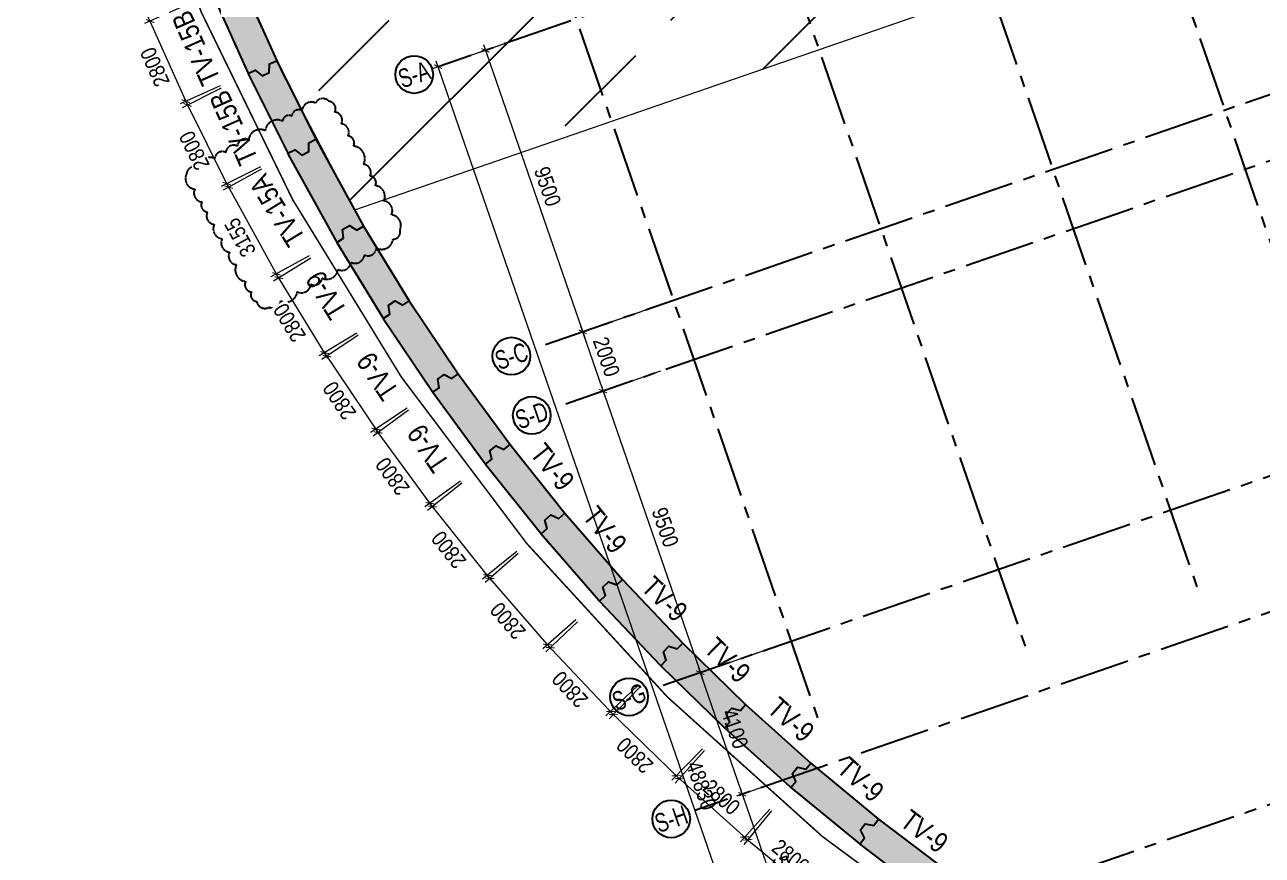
# Model space of a CAD drawing. Header units: millimetres. Extents: x 0 to 837459, y -815537 to -10000.
# Drawn here: x 502497 to 541964, y -791317 to -764828 of the extents above; entities that cross this region are included whole.
import ezdxf
from ezdxf.enums import TextEntityAlignment as Align

# ---------------------------------------------------------------- set-up
doc = ezdxf.new("R2010")
doc.units = ezdxf.units.MM
doc.header["$LTSCALE"] = 100
doc.header["$PDMODE"] = 32
doc.header["$PDSIZE"] = 2.5
for name, pattern in [('CENTER2', [1.125, 0.75, -0.125, 0.125, -0.125]), ('DASHDOT', [1, 0.5, -0.25, 0, -0.25]), ('DASHED', [4.5, 3, -1.5]), ('HIDDEN', [0.375, 0.25, -0.125])]:
    doc.linetypes.add(name, pattern=pattern)
for name, color, linetype in [('ccu11-Dim', 8, 'Continuous'), ('ccu11-Khuat', 9, 'DASHED'), ('ccu12-Hatch', 250, 'Continuous'), ('ccu12-Truc', 13, 'CENTER2'), ('KT-Dim', 8, 'Continuous'), ('Xref_ST_MBDV Cot vach 30.7.2022$0$Xref_ST_MBDV Cot vach 30.7.2022|Xref_ST_MBDV Cot vach 30.7.2022|Xref_ST_MBDV Cot vach 30.7.2022|Xref_ST_MBDV Cot vach 30.7.2022|A-CORE-OTLN', 2, 'Continuous'), ('Xref_ST_MBDV Cot vach 30.7.2022$0$Xref_ST_MBDV Cot vach 30.7.2022|Xref_ST_MBDV Cot vach 30.7.2022|Xref_ST_MBDV Cot vach 30.7.2022|Xref_ST_MBDV Cot vach 30.7.2022|ccu12-Thay', 7, 'Continuous'), ('Xref_ST_MBDV Cot vach 30.7.2022|Xref_ST_MBDV Cot vach 30.7.2022|Xref_ST_MBDV Cot vach 30.7.2022|Xref_ST_MBDV Cot vach 30.7.2022|A-GRID-SYM', 50, 'Continuous')]:
    doc.layers.add(name, color=color, linetype=linetype)
doc.layers.add('ccu12-Tencaukien', color=9, linetype='Continuous', lineweight=15)
doc.layers.add('KT-Net thay', color=7, linetype='Continuous', lineweight=15)
doc.styles.add('Arial', font='arial.ttf', dxfattribs={"width": 0.7})
doc.styles.add('Arial Narrow', font='ARIALN.TTF')
doc.styles.add('HBA-Text', font='GOTHIC.TTF')
doc.dimstyles.new('ccu12-200', dxfattribs={"dimscale": 200, "dimtxt": 2.5, "dimasz": 1, "dimexe": 1, "dimexo": 2, "dimgap": 1, "dimtad": 1, "dimdec": 0, "dimdsep": 46, "dimtxsty": 'Arial Narrow', "dimblk": 'ARCHTICK', "dimcen": -1, "dimdle": 1, "dimclrd": 256, "dimclre": 256, "dimclrt": 3, "dimadec": 0, "dimazin": 2, "dimtfac": 0.1, "dimtdec": 0, "dimtmove": 0, "dimatfit": 1, "dimldrblk": 'ARCHTICK', "dimfxl": 1, "dimtvp": 0.833333, "dimtolj": 1, "dimtzin": 12, "dimarcsym": 0})

# ---------------------------------------------------------------- blocks, each defined once
blk = doc.blocks.new('_ARCHTICK')
at = {"color": 0, "linetype": 'ByBlock', "const_width": 0.15}
blk.add_lwpolyline([(-0.5, -0.5), (0.5, 0.5)], dxfattribs=at)
blk = doc.blocks.new('*D250')
at = {"layer": 'ccu11-Dim', "lineweight": -2, "ltscale": 0.5, "transparency": 16777216}
for p, q in [((-102202, 18276), (-103134, 17237)), ((-100768, 15382), (-103149, 17520)), ((-100118, 16406), (-101050, 15367))]:
    blk.add_line(p, q, dxfattribs=at)
at = {"layer": 'Defpoints', "color": 0, "ltscale": 0.5, "transparency": 16777216}
for p in [(-101935, 18573), (-103000, 17386), (-99851, 16703)]:
    blk.add_point(p, dxfattribs=at)
at = {"layer": 'ccu11-Dim', "lineweight": -2, "ltscale": 0.5, "transparency": 16777216, "xscale": 200, "yscale": 200, "zscale": 200}
for p, rotation in [((-103000, 17386), 138.0940832896567), ((-100916, 15516), 318.0940832896567)]:
    blk.add_blockref('_ARCHTICK', p, dxfattribs=dict(at, rotation=rotation))
at = {"layer": 'ccu11-Dim', "color": 3, "ltscale": 0.5, "transparency": 16777216, "insert": (-101654, 16790), "char_height": 500, "attachment_point": 5, "rotation": 318.0941, "style": 'Arial Narrow', "bg_fill": 3, "box_fill_scale": 1.1, "bg_fill_color": 256, "bg_fill_true_color": 13158600, "bg_fill_transparency": 0}
blk.add_mtext('\\A1;2800', dxfattribs=at)
blk = doc.blocks.new('*D253')
at = {"layer": 'ccu11-Dim', "lineweight": -2, "ltscale": 0.5, "transparency": 16777216}
for p, q in [((-100057, 16351), (-100944, 15277)), ((-100971, 15559), (-98503, 13522)), ((-97898, 14569), (-98784, 13495))]:
    blk.add_line(p, q, dxfattribs=at)
at = {"layer": 'Defpoints', "color": 0, "ltscale": 0.5, "transparency": 16777216}
for p in [(-99803, 16660), (-97643, 14877), (-98657, 13649)]:
    blk.add_point(p, dxfattribs=at)
at = {"layer": 'ccu11-Dim', "lineweight": -2, "ltscale": 0.5, "transparency": 16777216, "xscale": 200, "yscale": 200, "zscale": 200}
for p, rotation in [((-100816, 15432), 140.4665265179107), ((-98657, 13649), 320.4665265179107)]:
    blk.add_blockref('_ARCHTICK', p, dxfattribs=dict(at, rotation=rotation))
at = {"layer": 'ccu11-Dim', "color": 3, "ltscale": 0.5, "transparency": 16777216, "insert": (-99447, 14892), "char_height": 500, "attachment_point": 5, "rotation": 320.4665, "style": 'Arial Narrow', "bg_fill": 3, "box_fill_scale": 1.1, "bg_fill_color": 256, "bg_fill_true_color": 13158600, "bg_fill_transparency": 0}
blk.add_mtext('\\A1;2800', dxfattribs=at)
blk = doc.blocks.new('*D141')
at = {"layer": 'Defpoints', "color": 0, "transparency": 16777216}
for p in [(308279, -57856, 0), (312200, -66552, 0), (309168, -67599)]:
    blk.add_point(p, dxfattribs=at)
at = {"layer": 'KT-Dim', "lineweight": -2, "transparency": 16777216}
for p, q in [((307901, -57986), (305879, -58684)), ((306003, -58430), (309233, -67788)), ((311822, -66683), (308979, -67664))]:
    blk.add_line(p, q, dxfattribs=at)
at = {"layer": 'KT-Dim', "lineweight": -2, "transparency": 16777216, "xscale": 200, "yscale": 200, "zscale": 200}
for p, rotation in [((306068, -58619), 109.0471379649665), ((309168, -67599), 289.0471379649665)]:
    blk.add_blockref('_ARCHTICK', p, dxfattribs=dict(at, rotation=rotation))
at = {"layer": 'KT-Dim', "color": 3, "transparency": 16777216, "insert": (308048, -62961), "char_height": 500, "attachment_point": 5, "rotation": 289.0471, "style": 'Arial Narrow'}
blk.add_mtext('\\A1;9500', dxfattribs=at)
blk = doc.blocks.new('*D142')
at = {"layer": 'Defpoints', "color": 0, "transparency": 16777216}
for p in [(312032, -68726, 0), (315815, -77470), (312921, -78469)]:
    blk.add_point(p, dxfattribs=at)
at = {"layer": 'KT-Dim', "lineweight": -2, "transparency": 16777216}
for p, q in [((311654, -68857), (309632, -69555)), ((309756, -69300), (312986, -78659)), ((315437, -77601), (312732, -78535))]:
    blk.add_line(p, q, dxfattribs=at)
at = {"layer": 'KT-Dim', "lineweight": -2, "transparency": 16777216, "xscale": 200, "yscale": 200, "zscale": 200}
for p, rotation in [((309821, -69489), 109.0471379649665), ((312921, -78469), 289.0471379649665)]:
    blk.add_blockref('_ARCHTICK', p, dxfattribs=dict(at, rotation=rotation))
at = {"layer": 'KT-Dim', "color": 3, "transparency": 16777216, "insert": (311801, -73831), "char_height": 500, "attachment_point": 5, "rotation": 289.0471, "style": 'Arial Narrow'}
blk.add_mtext('\\A1;9500', dxfattribs=at)
blk = doc.blocks.new('*D143')
at = {"layer": 'Defpoints', "color": 0, "transparency": 16777216}
for p in [(311379, -66836, 0), (312032, -68726, 0), (309821, -69489)]:
    blk.add_point(p, dxfattribs=at)
at = {"layer": 'KT-Dim', "lineweight": -2, "transparency": 16777216}
for p, q in [((311001, -66966), (308979, -67664)), ((309103, -67410), (309886, -69678)), ((311654, -68857), (309632, -69555))]:
    blk.add_line(p, q, dxfattribs=at)
at = {"layer": 'KT-Dim', "lineweight": -2, "transparency": 16777216, "xscale": 200, "yscale": 200, "zscale": 200}
for p, rotation in [((309168, -67599), 109.0471379649665), ((309821, -69489), 289.0471379649665)]:
    blk.add_blockref('_ARCHTICK', p, dxfattribs=dict(at, rotation=rotation))
at = {"layer": 'KT-Dim', "color": 3, "transparency": 16777216, "insert": (309925, -68396), "char_height": 500, "attachment_point": 5, "rotation": 289.0471, "style": 'Arial Narrow'}
blk.add_mtext('\\A1;2000', dxfattribs=at)
blk = doc.blocks.new('GRID-SYM-flat-103')
at = {"layer": 'Xref_ST_MBDV Cot vach 30.7.2022|Xref_ST_MBDV Cot vach 30.7.2022|Xref_ST_MBDV Cot vach 30.7.2022|Xref_ST_MBDV Cot vach 30.7.2022|A-GRID-SYM'}
blk.add_circle((0, 0, 0), 900, dxfattribs=at)
at = {"layer": 'Xref_ST_MBDV Cot vach 30.7.2022|Xref_ST_MBDV Cot vach 30.7.2022|Xref_ST_MBDV Cot vach 30.7.2022|Xref_ST_MBDV Cot vach 30.7.2022|A-GRID-SYM', "style": 'HBA-Text'}
blk.add_attdef('GRID', text='', height=900, rotation=19.04714, dxfattribs=at).set_placement((0, 0, 0), align=Align.MIDDLE_CENTER)
blk = doc.blocks.new('*D109')
at = {"layer": 'Defpoints', "color": 0, "transparency": 16777216}
for p in [(315132, -77706, 0), (316470, -81582, 0), (314259, -82345)]:
    blk.add_point(p, dxfattribs=at)
at = {"layer": 'KT-Dim', "lineweight": -2, "transparency": 16777216}
for p, q in [((314754, -77837), (312732, -78535)), ((312856, -78280), (314324, -82534)), ((316092, -81712), (314070, -82410))]:
    blk.add_line(p, q, dxfattribs=at)
at = {"layer": 'KT-Dim', "lineweight": -2, "transparency": 16777216, "xscale": 200, "yscale": 200, "zscale": 200}
for p, rotation in [((312921, -78469), 109.0471379649665), ((314259, -82345), 289.0471379649665)]:
    blk.add_blockref('_ARCHTICK', p, dxfattribs=dict(at, rotation=rotation))
at = {"layer": 'KT-Dim', "color": 3, "transparency": 16777216, "insert": (314021, -80259), "char_height": 500, "attachment_point": 5, "rotation": 289.0471, "style": 'Arial Narrow'}
blk.add_mtext('\\A1;4100', dxfattribs=at)
blk = doc.blocks.new('*D110')
at = {"layer": 'Defpoints', "color": 0, "transparency": 16777216}
for p in [(316470, -81582, 0), (318361, -87065, 0), (316152, -87827)]:
    blk.add_point(p, dxfattribs=at)
at = {"layer": 'KT-Dim', "lineweight": -2, "transparency": 16777216}
for p, q in [((316092, -81712), (314070, -82410)), ((314194, -82156), (316217, -88016)), ((317983, -87195), (315963, -87893))]:
    blk.add_line(p, q, dxfattribs=at)
at = {"layer": 'KT-Dim', "lineweight": -2, "transparency": 16777216, "xscale": 200, "yscale": 200, "zscale": 200}
for p, rotation in [((314259, -82345), 109.0471379649665), ((316152, -87827), 289.0471379649665)]:
    blk.add_blockref('_ARCHTICK', p, dxfattribs=dict(at, rotation=rotation))
at = {"layer": 'KT-Dim', "color": 3, "transparency": 16777216, "insert": (315636, -84937), "char_height": 500, "attachment_point": 5, "rotation": 289.0471, "style": 'Arial Narrow'}
blk.add_mtext('\\A1;5800', dxfattribs=at)
blk = doc.blocks.new('*D111')
at = {"layer": 'Defpoints', "color": 0, "transparency": 16777216}
for p in [(306861, -58345, 0), (323836, -104143), (320491, -105298)]:
    blk.add_point(p, dxfattribs=at)
at = {"layer": 'KT-Dim', "lineweight": -2, "transparency": 16777216}
for p, q in [((306483, -58476), (304366, -59206)), ((304490, -58952), (320556, -105487)), ((323458, -104273), (320302, -105363))]:
    blk.add_line(p, q, dxfattribs=at)
at = {"layer": 'KT-Dim', "lineweight": -2, "transparency": 16777216, "xscale": 200, "yscale": 200, "zscale": 200}
for p, rotation in [((304555, -59141), 109.0471379649665), ((320491, -105298), 289.0471379649665)]:
    blk.add_blockref('_ARCHTICK', p, dxfattribs=dict(at, rotation=rotation))
at = {"layer": 'KT-Dim', "color": 3, "transparency": 16777216, "insert": (312954, -82071), "char_height": 500, "attachment_point": 5, "rotation": 289.0471, "style": 'Arial Narrow'}
blk.add_mtext('\\A1;48830', dxfattribs=at)
blk = doc.blocks.new('*D164')
at = {"layer": 'ccu11-Dim', "lineweight": -2, "ltscale": 0.5, "transparency": 16777216}
for p, q in [((-118782, 42031), (-120060, 41461)), ((-118656, 38803), (-119959, 41725)), ((-117641, 39474), (-118920, 38904))]:
    blk.add_line(p, q, dxfattribs=at)
at = {"layer": 'Defpoints', "color": 0, "ltscale": 0.5, "transparency": 16777216}
for p in [(-118417, 42194), (-119878, 41542), (-117276, 39637)]:
    blk.add_point(p, dxfattribs=at)
at = {"layer": 'ccu11-Dim', "lineweight": -2, "ltscale": 0.5, "transparency": 16777216, "xscale": 200, "yscale": 200, "zscale": 200}
for p, rotation in [((-119878, 41542), 114.039215001165), ((-118737, 38985), 294.039215001165)]:
    blk.add_blockref('_ARCHTICK', p, dxfattribs=dict(at, rotation=rotation))
at = {"layer": 'ccu11-Dim', "color": 3, "ltscale": 0.5, "transparency": 16777216, "insert": (-119723, 40078), "char_height": 500, "attachment_point": 5, "rotation": 114.0392, "style": 'Arial Narrow', "bg_fill": 3, "box_fill_scale": 1.1, "bg_fill_color": 256, "bg_fill_true_color": 13158600, "bg_fill_transparency": 0}
blk.add_mtext('\\A1;2800', dxfattribs=at)
blk = doc.blocks.new('*D165')
at = {"layer": 'ccu11-Dim', "lineweight": -2, "ltscale": 0.5, "transparency": 16777216}
for p, q in [((-117607, 39401), (-118860, 38779)), ((-117347, 36180), (-118770, 39047)), ((-116361, 36893), (-117615, 36271))]:
    blk.add_line(p, q, dxfattribs=at)
at = {"layer": 'Defpoints', "color": 0, "ltscale": 0.5, "transparency": 16777216}
for p in [(-117248, 39579), (-118681, 38868), (-116003, 37071)]:
    blk.add_point(p, dxfattribs=at)
at = {"layer": 'ccu11-Dim', "lineweight": -2, "ltscale": 0.5, "transparency": 16777216, "xscale": 200, "yscale": 200, "zscale": 200}
for p, rotation in [((-118681, 38868), 116.4117569026129), ((-117436, 36360), 296.4117569026129)]:
    blk.add_blockref('_ARCHTICK', p, dxfattribs=dict(at, rotation=rotation))
at = {"layer": 'ccu11-Dim', "color": 3, "ltscale": 0.5, "transparency": 16777216, "insert": (-118466, 37411), "char_height": 500, "attachment_point": 5, "rotation": 116.4118, "style": 'Arial Narrow', "bg_fill": 3, "box_fill_scale": 1.1, "bg_fill_color": 256, "bg_fill_true_color": 13158600, "bg_fill_transparency": 0}
blk.add_mtext('\\A1;2800', dxfattribs=at)
blk = doc.blocks.new('*D166')
at = {"layer": 'ccu11-Dim', "lineweight": -2, "ltscale": 0.5, "transparency": 16777216}
for p, q in [((-116321, 36819), (-117544, 36147)), ((-115751, 33304), (-117465, 36418)), ((-114800, 34056), (-116023, 33383))]:
    blk.add_line(p, q, dxfattribs=at)
at = {"layer": 'Defpoints', "color": 0, "ltscale": 0.5, "transparency": 16777216}
for p in [(-115971, 37012), (-117368, 36243), (-114450, 34248)]:
    blk.add_point(p, dxfattribs=at)
at = {"layer": 'ccu11-Dim', "lineweight": -2, "ltscale": 0.5, "transparency": 16777216, "xscale": 200, "yscale": 200, "zscale": 200}
for p, rotation in [((-117368, 36243), 118.8210761097807), ((-115848, 33479), 298.8210761097807)]:
    blk.add_blockref('_ARCHTICK', p, dxfattribs=dict(at, rotation=rotation))
at = {"layer": 'ccu11-Dim', "color": 3, "ltscale": 0.5, "transparency": 16777216, "insert": (-117007, 34642), "char_height": 500, "attachment_point": 5, "rotation": 118.8211, "style": 'Arial Narrow', "bg_fill": 3, "box_fill_scale": 1.1, "bg_fill_color": 256, "bg_fill_true_color": 13158600, "bg_fill_transparency": 0}
blk.add_mtext('\\A1;3155', dxfattribs=at)
blk = doc.blocks.new('*D167')
at = {"layer": 'ccu11-Dim', "lineweight": -2, "ltscale": 0.5, "transparency": 16777216}
for p, q in [((-114749, 33981), (-115942, 33251)), ((-114206, 30796), (-115876, 33526)), ((-113288, 31592), (-114481, 30863))]:
    blk.add_line(p, q, dxfattribs=at)
at = {"layer": 'Defpoints', "color": 0, "ltscale": 0.5, "transparency": 16777216}
for p in [(-114408, 34189), (-115771, 33355), (-112947, 31801)]:
    blk.add_point(p, dxfattribs=at)
at = {"layer": 'ccu11-Dim', "lineweight": -2, "ltscale": 0.5, "transparency": 16777216, "xscale": 200, "yscale": 200, "zscale": 200}
for p, rotation in [((-115771, 33355), 121.4549389913129), ((-114310, 30967), 301.4549389913129)]:
    blk.add_blockref('_ARCHTICK', p, dxfattribs=dict(at, rotation=rotation))
at = {"layer": 'ccu11-Dim', "color": 3, "ltscale": 0.5, "transparency": 16777216, "insert": (-115429, 31924), "char_height": 500, "attachment_point": 5, "rotation": 121.4549, "style": 'Arial Narrow', "bg_fill": 3, "box_fill_scale": 1.1, "bg_fill_color": 256, "bg_fill_true_color": 13158600, "bg_fill_transparency": 0}
blk.add_mtext('\\A1;2800', dxfattribs=at)
blk = doc.blocks.new('*D168')
at = {"layer": 'ccu11-Dim', "lineweight": -2, "ltscale": 0.5, "transparency": 16777216}
for p, q in [((-113244, 31523), (-114405, 30743)), ((-112567, 28364), (-114350, 31021)), ((-111684, 29198), (-112845, 28418))]:
    blk.add_line(p, q, dxfattribs=at)
at = {"layer": 'Defpoints', "color": 0, "ltscale": 0.5, "transparency": 16777216}
for p in [(-112911, 31746), (-114239, 30855), (-111351, 29420)]:
    blk.add_point(p, dxfattribs=at)
at = {"layer": 'ccu11-Dim', "lineweight": -2, "ltscale": 0.5, "transparency": 16777216, "xscale": 200, "yscale": 200, "zscale": 200}
for p, rotation in [((-114239, 30855), 123.8599225652188), ((-112679, 28530), 303.8599225652188)]:
    blk.add_blockref('_ARCHTICK', p, dxfattribs=dict(at, rotation=rotation))
at = {"layer": 'ccu11-Dim', "color": 3, "ltscale": 0.5, "transparency": 16777216, "insert": (-113837, 29439), "char_height": 500, "attachment_point": 5, "rotation": 123.8599, "style": 'Arial Narrow', "bg_fill": 3, "box_fill_scale": 1.1, "bg_fill_color": 256, "bg_fill_true_color": 13158600, "bg_fill_transparency": 0}
blk.add_mtext('\\A1;2800', dxfattribs=at)
blk = doc.blocks.new('*D169')
at = {"layer": 'ccu11-Dim', "lineweight": -2, "ltscale": 0.5, "transparency": 16777216}
for p, q in [((-111638, 29131), (-112767, 28303)), ((-110832, 26001), (-112724, 28583)), ((-109983, 26872), (-111112, 26044))]:
    blk.add_line(p, q, dxfattribs=at)
at = {"layer": 'Defpoints', "color": 0, "ltscale": 0.5, "transparency": 16777216}
for p in [(-111315, 29367), (-112605, 28421), (-109660, 27108)]:
    blk.add_point(p, dxfattribs=at)
at = {"layer": 'ccu11-Dim', "lineweight": -2, "ltscale": 0.5, "transparency": 16777216, "xscale": 200, "yscale": 200, "zscale": 200}
for p, rotation in [((-112605, 28421), 126.2322192927628), ((-110950, 26163), 306.2322192927627)]:
    blk.add_blockref('_ARCHTICK', p, dxfattribs=dict(at, rotation=rotation))
at = {"layer": 'ccu11-Dim', "color": 3, "ltscale": 0.5, "transparency": 16777216, "insert": (-112145, 27023), "char_height": 500, "attachment_point": 5, "rotation": 126.2322, "style": 'Arial Narrow', "bg_fill": 3, "box_fill_scale": 1.1, "bg_fill_color": 256, "bg_fill_true_color": 13158600, "bg_fill_transparency": 0}
blk.add_mtext('\\A1;2800', dxfattribs=at)
blk = doc.blocks.new('*D170')
at = {"layer": 'ccu11-Dim', "lineweight": -2, "ltscale": 0.5, "transparency": 16777216}
for p, q in [((-109934, 26807), (-111026, 25934)), ((-108998, 23715), (-110995, 26216)), ((-108187, 24619), (-109279, 23746))]:
    blk.add_line(p, q, dxfattribs=at)
at = {"layer": 'Defpoints', "color": 0, "ltscale": 0.5, "transparency": 16777216}
for p in [(-109621, 27056), (-110870, 26059), (-107874, 24868)]:
    blk.add_point(p, dxfattribs=at)
at = {"layer": 'ccu11-Dim', "lineweight": -2, "ltscale": 0.5, "transparency": 16777216, "xscale": 200, "yscale": 200, "zscale": 200}
for p, rotation in [((-110870, 26059), 128.6045424487162), ((-109123, 23871), 308.6045424487162)]:
    blk.add_blockref('_ARCHTICK', p, dxfattribs=dict(at, rotation=rotation))
at = {"layer": 'ccu11-Dim', "color": 3, "ltscale": 0.5, "transparency": 16777216, "insert": (-110352, 24681), "char_height": 500, "attachment_point": 5, "rotation": 128.6045, "style": 'Arial Narrow', "bg_fill": 3, "box_fill_scale": 1.1, "bg_fill_color": 256, "bg_fill_true_color": 13158600, "bg_fill_transparency": 0}
blk.add_mtext('\\A1;2800', dxfattribs=at)
blk = doc.blocks.new('*D171')
at = {"layer": 'ccu11-Dim', "lineweight": -2, "ltscale": 0.5, "transparency": 16777216}
for p, q in [((-108135, 24556), (-109192, 23638)), ((-107073, 21504), (-109172, 23920)), ((-106299, 22442), (-107356, 21524))]:
    blk.add_line(p, q, dxfattribs=at)
at = {"layer": 'Defpoints', "color": 0, "ltscale": 0.5, "transparency": 16777216}
for p in [(-107833, 24818), (-109041, 23769), (-105997, 22704)]:
    blk.add_point(p, dxfattribs=at)
at = {"layer": 'ccu11-Dim', "lineweight": -2, "ltscale": 0.5, "transparency": 16777216, "xscale": 200, "yscale": 200, "zscale": 200}
for p, rotation in [((-109041, 23769), 130.976891231346), ((-107205, 21655), 310.976891231346)]:
    blk.add_blockref('_ARCHTICK', p, dxfattribs=dict(at, rotation=rotation))
at = {"layer": 'ccu11-Dim', "color": 3, "ltscale": 0.5, "transparency": 16777216, "insert": (-108466, 22414), "char_height": 500, "attachment_point": 5, "rotation": 130.9769, "style": 'Arial Narrow', "bg_fill": 3, "box_fill_scale": 1.1, "bg_fill_color": 256, "bg_fill_true_color": 13158600, "bg_fill_transparency": 0}
blk.add_mtext('\\A1;2800', dxfattribs=at)
blk = doc.blocks.new('*D172')
at = {"layer": 'ccu11-Dim', "lineweight": -2, "ltscale": 0.5, "transparency": 16777216}
for p, q in [((-106245, 22381), (-107262, 21421)), ((-105057, 19377), (-107253, 21704)), ((-104323, 20345), (-105340, 19385))]:
    blk.add_line(p, q, dxfattribs=at)
at = {"layer": 'Defpoints', "color": 0, "ltscale": 0.5, "transparency": 16777216}
for p in [(-105954, 22655), (-107116, 21558), (-104032, 20619)]:
    blk.add_point(p, dxfattribs=at)
at = {"layer": 'ccu11-Dim', "lineweight": -2, "ltscale": 0.5, "transparency": 16777216, "xscale": 200, "yscale": 200, "zscale": 200}
for p, rotation in [((-107116, 21558), 133.3492648365591), ((-105194, 19522), 313.3492648365591)]:
    blk.add_blockref('_ARCHTICK', p, dxfattribs=dict(at, rotation=rotation))
at = {"layer": 'ccu11-Dim', "color": 3, "ltscale": 0.5, "transparency": 16777216, "insert": (-106486, 20228), "char_height": 500, "attachment_point": 5, "rotation": 133.3493, "style": 'Arial Narrow', "bg_fill": 3, "box_fill_scale": 1.1, "bg_fill_color": 256, "bg_fill_true_color": 13158600, "bg_fill_transparency": 0}
blk.add_mtext('\\A1;2800', dxfattribs=at)
blk = doc.blocks.new('*D173')
at = {"layer": 'ccu11-Dim', "lineweight": -2, "ltscale": 0.5, "transparency": 16777216}
for p, q in [((-104266, 20286), (-105242, 19285)), ((-102955, 17334), (-105246, 19568)), ((-102261, 18332), (-103237, 17331))]:
    blk.add_line(p, q, dxfattribs=at)
at = {"layer": 'Defpoints', "color": 0, "ltscale": 0.5, "transparency": 16777216}
for p in [(-103987, 20573), (-105102, 19429), (-101982, 18618)]:
    blk.add_point(p, dxfattribs=at)
at = {"layer": 'ccu11-Dim', "lineweight": -2, "ltscale": 0.5, "transparency": 16777216, "xscale": 200, "yscale": 200, "zscale": 200}
for p, rotation in [((-105102, 19429), 135.7216624579798), ((-103098, 17474), 315.7216624579798)]:
    blk.add_blockref('_ARCHTICK', p, dxfattribs=dict(at, rotation=rotation))
at = {"layer": 'ccu11-Dim', "color": 3, "ltscale": 0.5, "transparency": 16777216, "insert": (-104418, 18125), "char_height": 500, "attachment_point": 5, "rotation": 135.7217, "style": 'Arial Narrow', "bg_fill": 3, "box_fill_scale": 1.1, "bg_fill_color": 256, "bg_fill_true_color": 13158600, "bg_fill_transparency": 0}
blk.add_mtext('\\A1;2800', dxfattribs=at)
blk = doc.blocks.new('Grid-ST-flat-3')
at = {"layer": 'ccu12-Truc', "ltscale": 30}
for p, q in [((369404.7, -36752.1), (304555.5, -59141.2)), ((324450.3, -45484.5), (334287.1, -73976.6)), ((318967.8, -47377.3), (328804.6, -75869.4)), ((313485.4, -49270.1), (323322.2, -77762.2)), ((306868.6, -51554.5), (316705.4, -80046.6)), ((348389.9, -54057.7), (307655.7, -68121.1)), ((349042.6, -55948.2), (308308.4, -70011.6)), ((377595.9, -60477.9), (312746.7, -82867)), ((352142.8, -64928.1), (311408.7, -78991.5)), ((377787.3, -66547.8), (314639.5, -88349.4))]:
    blk.add_line(p, q, dxfattribs=at)
at = {"layer": 'KT-Dim'}
ref = blk.add_blockref('GRID-SYM-flat-103', (303795.5, -59391.2, 0), dxfattribs=dict(at, xscale=0.6666666666666666, yscale=0.6666666666666666, zscale=0.6666666666666666))
ref.add_attrib('GRID', 'S-A', dxfattribs={"layer": 'Xref_ST_MBDV Cot vach 30.7.2022|Xref_ST_MBDV Cot vach 30.7.2022|Xref_ST_MBDV Cot vach 30.7.2022|Xref_ST_MBDV Cot vach 30.7.2022|A-GRID-SYM', "height": 600, "rotation": 19, "style": 'HBA-Text', "width": 0.75}).set_placement((303795.5, -59391.2, 0), align=Align.MIDDLE_CENTER)
ref = blk.add_blockref('GRID-SYM-flat-103', (306896, -68371.6, 0), dxfattribs=dict(at, xscale=0.6666666666666666, yscale=0.6666666666666666, zscale=0.6666666666666666))
ref.add_attrib('GRID', 'S-C', dxfattribs={"layer": 'Xref_ST_MBDV Cot vach 30.7.2022|Xref_ST_MBDV Cot vach 30.7.2022|Xref_ST_MBDV Cot vach 30.7.2022|Xref_ST_MBDV Cot vach 30.7.2022|A-GRID-SYM', "height": 600, "rotation": 19, "style": 'HBA-Text', "width": 0.75}).set_placement((306896, -68371.6, 0), align=Align.MIDDLE_CENTER)
ref = blk.add_blockref('GRID-SYM-flat-103', (307546.1, -70262.4, 0), dxfattribs=dict(at, xscale=0.6666666666666666, yscale=0.6666666666666666, zscale=0.6666666666666666))
ref.add_attrib('GRID', 'S-D', dxfattribs={"layer": 'Xref_ST_MBDV Cot vach 30.7.2022|Xref_ST_MBDV Cot vach 30.7.2022|Xref_ST_MBDV Cot vach 30.7.2022|Xref_ST_MBDV Cot vach 30.7.2022|A-GRID-SYM', "height": 600, "rotation": 19, "style": 'HBA-Text', "width": 0.75}).set_placement((307546.1, -70262.4, 0), align=Align.MIDDLE_CENTER)
ref = blk.add_blockref('GRID-SYM-flat-103', (310649, -79241.9, 0), dxfattribs=dict(at, xscale=0.6666666666666666, yscale=0.6666666666666666, zscale=0.6666666666666666))
ref.add_attrib('GRID', 'S-G', dxfattribs={"layer": 'Xref_ST_MBDV Cot vach 30.7.2022|Xref_ST_MBDV Cot vach 30.7.2022|Xref_ST_MBDV Cot vach 30.7.2022|Xref_ST_MBDV Cot vach 30.7.2022|A-GRID-SYM', "height": 600, "rotation": 19, "style": 'HBA-Text', "width": 0.75}).set_placement((310649, -79241.9, 0), align=Align.MIDDLE_CENTER)
ref = blk.add_blockref('GRID-SYM-flat-103', (311992.9, -83134.8, 0), dxfattribs=dict(at, xscale=0.6666666666666666, yscale=0.6666666666666666, zscale=0.6666666666666666))
ref.add_attrib('GRID', 'S-H', dxfattribs={"layer": 'Xref_ST_MBDV Cot vach 30.7.2022|Xref_ST_MBDV Cot vach 30.7.2022|Xref_ST_MBDV Cot vach 30.7.2022|Xref_ST_MBDV Cot vach 30.7.2022|A-GRID-SYM', "height": 600, "rotation": 19, "style": 'HBA-Text', "width": 0.75}).set_placement((311992.9, -83134.8, 0), align=Align.MIDDLE_CENTER)
for base, p1, p2, picture, middle in [((309168.2, -67599.1, 0), (308278.7, -57855.8), (312200.2, -66552.3), '*D141', (308048.4, -62960.5, 0)), ((320490.9, -105297.8, 0), (306860.8, -58345.3), (323836, -104142.9, 0), '*D111', (312953.5, -82070.9, 0)), ((309820.8, -69489.4, 0), (311378.9, -66835.7, 0), (312031.6, -68726.2, 0), '*D143', (309924.8, -68395.6, 0)), ((312921.2, -78469.5, 0), (312031.6, -68726.2, 0), (315815.2, -77470.3, 0), '*D142', (311801.4, -73830.9, 0)), ((314259.2, -82345, 0), (315132, -77706.2, 0), (316470, -81581.7), '*D109', (314020.5, -80258.6, 0)), ((316151.9, -87827.3, 0), (316469.9, -81581.6), (318360.7, -87064.7), '*D110', (315635.9, -84937.5, 0))]:
    dim = blk.add_linear_dim(base=base, p1=p1, p2=p2, angle=109.04714, dimstyle='ccu12-200', dxfattribs=at)
    dim.commit()
    dim.dimension.update_dxf_attribs({"geometry": picture, "text_midpoint": middle})
blk = doc.blocks.new('220830_DWall Plan')
at = {"layer": 'ccu12-Truc', "color": 2}
blk.add_lwpolyline([(-118717.3, 36665.6, 0.5205671), (-118451.3, 36182.3, 0.5205671), (-118225.8, 35772.5, 0.5205671), (-118049.6, 35452.1, 0.5205671), (-117831.1, 35055.1, 0.5205671), (-117580.9, 34600.3, 0.5205671), (-117345.6, 34172.7, 0.5205671), (-117124.3, 33770.5, 0.5205671), (-116830.8, 33237.1, 0.5205671), (-116647.6, 32904.1, 0.5205671), (-116480.7, 32600.9, 0.5205671), (-116078.4, 32416, 0.5205671), (-115711.8, 32617.7, 0.5205671), (-115184.5, 32907.9, 0.5205671), (-114748.7, 33147.6, 0.5205671), (-114390.6, 33344.6, 0.5205671), (-113887.9, 33621.3, 0.5205671), (-113474.5, 33848.7, 0.5205671), (-113043.7, 34085.8, 0.5205671), (-112655.6, 34299.3, 0.5205671), (-112130.6, 34588.2, 0.5205671), (-111911.7, 34871, 0.5205671), (-112182.3, 35362.8, 0.5205671), (-112424.2, 35802.5, 0.5205671), (-112694.3, 36293.3, 0.5205671), (-112864, 36601.7, 0.5205671), (-113067.8, 36972.1, 0.5205671), (-113388, 37554, 0.5205671), (-113565.4, 37876.4, 0.5205671), (-113778, 38262.8, 0.5205671), (-113984.9, 38638.9, 0.5205671), (-114174.5, 38983.5, 0.5205671), (-114605.4, 38928.1, 0.5205671), (-115033.4, 38692.6, 0.5205671), (-115360.9, 38512.3, 0.5205671), (-115654.6, 38350.7, 0.5205671), (-116208.2, 38046.1, 0.5205671), (-116734.7, 37756.4, 0.5205671), (-117097.5, 37556.8, 0.5205671), (-117466.5, 37353.8, 0.5205671), (-117820.2, 37159.2, 0.5205671), (-118330.8, 36878.2, 0.5205671)], format="xyb", close=True, dxfattribs=at)
at = {"layer": 'Xref_ST_MBDV Cot vach 30.7.2022$0$Xref_ST_MBDV Cot vach 30.7.2022|Xref_ST_MBDV Cot vach 30.7.2022|Xref_ST_MBDV Cot vach 30.7.2022|Xref_ST_MBDV Cot vach 30.7.2022|ccu12-Thay', "ltscale": 10}
for points in [[(-116753.1, 39871.1), (-116524.9, 39972.9), (-116308.8, 39795.4), (-116080.3, 39897.3), (-116068, 40176.7), (-115839.8, 40278.5)], [(-115489.9, 37325.9), (-115266.2, 37437), (-115042.9, 37268.6), (-114818.8, 37379.9), (-114818.1, 37659.6), (-114594.3, 37770.7)], [(-113926.1, 34484.2), (-113713, 34614.6), (-113736.9, 34893.3), (-113523.4, 35023.8), (-113286.2, 34875.7), (-113073.1, 35006)], [(-112442.4, 32060.3), (-112234.9, 32199.5), (-112270.4, 32477), (-112062.7, 32616.3), (-111819.4, 32478.3), (-111612, 32617.5)], [(-110858.5, 29701.3), (-110657, 29849), (-110704, 30124.7), (-110502.2, 30272.6), (-110253.4, 30144.7), (-110051.9, 30292.4)], [(-109178.4, 27409.9), (-108983.2, 27565.8), (-109041.5, 27839.3), (-108846, 27995.4), (-108592.2, 27877.9), (-108396.9, 28033.8)], [(-107404.9, 25189.9), (-107216.3, 25353.8), (-107285.9, 25624.7), (-107097, 25788.7), (-106838.5, 25681.9), (-106649.9, 25845.7)], [(-105541, 23045.3), (-105359.3, 23216.8), (-105440.1, 23484.6), (-105258.1, 23656.3), (-104995.5, 23560.3), (-104813.8, 23731.8)], [(-103589.9, 20979.7), (-103415.5, 21158.6), (-103507.3, 21422.8), (-103332.6, 21601.9), (-103066.2, 21516.8), (-102891.7, 21695.7)], [(-101555, 18996.6), (-101388.1, 19182.5), (-101490.8, 19442.7), (-101323.7, 19628.9), (-101053.9, 19554.9), (-100887.1, 19740.8)], [(-99439.7, 17099.4), (-99280.7, 17292.1), (-99394, 17547.8), (-99234.8, 17740.8), (-98962.2, 17678), (-98803.2, 17870.7)], [(-97247.7, 15291.5), (-97096.8, 15490.6), (-97220.6, 15741.4), (-97069.5, 15940.7), (-96794.6, 15889.3), (-96643.7, 16088.4)]]:
    blk.add_lwpolyline(points, dxfattribs=at)
at = {"layer": 'ccu12-Tencaukien', "color": 2, "style": 'Arial', "width": 0.8}
for s, rotation, p in [('TV-15B', 113.90816, (-118118.7, 40813.2)), ('TV-15B', 113.90816, (-116921.6, 38269.6)), ('TV-15A', 121.49139, (-115550.6, 35671.5)), ('TV-9', 121.49139, (-113983.3, 32971.4)), ('TV-9', 123.71167, (-112351.4, 30393.6)), ('TV-9', 123.71167, (-110737.6, 28092.3)), ('TV-9', 308.60454, (-107297.8, 27119.9)), ('TV-9', 308.60454, (-105622.5, 25115.8)), ('TV-9', 315.72166, (-103691.6, 22879)), ('TV-9', 315.72166, (-101687.8, 20925)), ('TV-9', 322.83899, (-95378.8, 15439.5))]:
    blk.add_text(s, height=650, rotation=rotation, dxfattribs=at).set_placement(p, align=Align.CENTER)
at = {"layer": 'ccu11-Dim', "ltscale": 0.5}
dim = blk.add_linear_dim(base=(-103000.2, 17386.2), p1=(-99850.9, 16703.3), p2=(-101934.7, 18573.4), angle=138.09408, dimstyle='ccu12-200', override={"dimzin": 0, "dimfxl": 150, "dimtfill": 1}, dxfattribs=at)
dim.commit()
dim.dimension.update_dxf_attribs({"geometry": '*D250', "text_midpoint": (-101654.2, 16789.9)})
at = {"layer": 'ccu12-Tencaukien', "color": 2, "style": 'Arial', "width": 0.8}
blk.add_text('TV-9', height=650, rotation=318.09408, dxfattribs=at).set_placement((-99652.3, 19020.7), align=Align.CENTER)
at = {"layer": 'ccu11-Dim', "ltscale": 0.5}
dim = blk.add_linear_dim(base=(-98656.8, 13649.2), p1=(-99802.6, 16659.7), p2=(-97643.1, 14877.4), angle=320.46653, dimstyle='ccu12-200', override={"dimzin": 0, "dimfxl": 150, "dimtfill": 1}, dxfattribs=at)
dim.commit()
dim.dimension.update_dxf_attribs({"geometry": '*D253', "text_midpoint": (-99446.7, 14891.5)})
at = {"layer": 'ccu12-Hatch', "ltscale": 0.5}
h = blk.add_hatch(dxfattribs=at)
h.set_pattern_fill('VATLIEU04', color=256, scale=50, pattern_type=2)
h.set_pattern_definition([(50, (-626373.33, 223416.3), (358.63009, -31.37607), [37.5, -412.5]), (355, (-626373.33, 223416.3), (-69.37567, 376.09607), [30, -330]), (100.4514, (-626343.45, 223413.7), (289.25469, 344.71977), [31.8701, -350.57106]), (46.1842, (-626373.33, 223516.3), (533.62052, -82.7595), [56.25, -618.75]), (96.6356, (-626328.87, 223509.4), (467.33135, 487.05894), [47.80514, -525.8565]), (351.1842, (-626373.33, 223516.3), (467.33097, 487.0593), [45, -495]), (21, (-626323.33, 223491.3), (298.45353, -201.30945), [37.5, -412.5]), (326, (-626323.33, 223491.3), (121.65767, 362.57502), [30, -330]), (71.4514, (-626298.46, 223474.54), (420.11131, 161.26525), [31.8701, -350.57106]), (37.5, (-626373.33, 223416.31), (6.079928, 166.446927), [0, -326, 0, -335, 0, -331.25]), (7.5, (-626373.33, 223416.31), (131.53477, 197.205856), [0, -191, 0, -318.5, 0, -126.25]), (327.5, (-626484.83, 223416.31), (266.911218, -11.277436), [0, -125, 0, -390, 0, -517.5]), (317.5, (-626534.83, 223416.31), (291.593085, 50.05249), [0, -162.5, 0, -259, 0, -367.5]), (45, (-626373.33, 223416.31), (-150.26019, 150.26019), []), (45, (-626373.33, 223477.56), (-150.26019, 150.26019), [])])
h.paths.add_polyline_path([(-122510.4, 58795.4), (-122033.7, 56036.3), (-122025.8, 55995.6), (-121435.2, 53258.6), (-121425.6, 53218.3), (-120722.3, 50508.1), (-120711, 50468.2), (-119896.1, 47789.5), (-119883.2, 47750.1), (-118958, 45107.4), (-118943.5, 45068.6), (-117909.8, 42466.4), (-117893.7, 42428.3), (-116753.1, 39871.1), (-116735.4, 39833.7), (-115489.9, 37325.9), (-115470.4, 37288.7), (-113949.2, 34524), (-113926.1, 34484.2), (-112465, 32095.7), (-112442.4, 32060.3), (-110882.3, 29735.2), (-110858.5, 29701.3), (-109203.6, 27442.8), (-109178.4, 27409.9), (-107431.4, 25221.8), (-107404.9, 25189.9), (-105568.8, 23076), (-105541, 23045.3), (-103618.9, 21009.2), (-103589.9, 20979.7), (-101585.2, 19024.9), (-101555, 18996.6), (-99471.1, 17126.5), (-99439.7, 17099.4), (-97280.2, 15317.2), (-97247.7, 15291.5), (-95016.3, 13600.1), (-94982.8, 13575.8), (-92683.3, 11978.3), (-92648.8, 11955.3), (-90285.1, 10454.4), (-90249.7, 10432.9), (-87825.9, 9031.1), (-87789.6, 9011.1), (-85309.8, 7710.8), (-85272.8, 7692.3), (-82741.3, 6495.8), (-82703.5, 6478.9), (-80124.7, 5388.2), (-80086.2, 5372.8), (-77464.5, 4389.8), (-77425.4, 4376.1), (-74765.2, 3502.4), (-74725.6, 3490.3), (-72031.5, 2727.6), (-71991.4, 2717.1), (-69268, 2066.5), (-69227.6, 2057.8), (-66479.6, 1520.5), (-66438.8, 1513.4), (-63670.9, 1090.4), (-63637.2, 1085.8), (-60856.6, 757.2), (-60844.4, 755.8), (-41353.3, -1307), (0, 0), (5993.1, 7667.3), (-23501.3, 144497.8), (-27624.7, 160190.9), (-41845.5, 164209.2), (-48082.3, 159482.1), (-71537, 141587.6), (-77499.2, 137277.8), (-78971.4, 133992.6), (-83075.5, 131026), (-86656.7, 130658.3), (-88925.9, 129018), (-91195.2, 127377.7), (-93464.4, 125737.4), (-93470.8, 125732.8), (-95729.2, 124077.6), (-95757.8, 124056), (-97965.7, 122333.9), (-98004.3, 122302.4), (-100138.8, 120490.2), (-100176.1, 120457.1), (-102233.4, 118557.8), (-102269.3, 118523.2), (-104245.9, 116540.1), (-104280.4, 116504.1), (-106173, 114440.6), (-106205.9, 114403.1), (-108011.2, 112262.8), (-108042.5, 112224.1), (-109757.4, 110010.7), (-109787.1, 109970.7), (-111408.7, 107688), (-111436.7, 107646.8), (-112962, 105298.7), (-112988.3, 105256.4), (-114414.8, 102847), (-114439.3, 102803.6), (-115764.6, 100337.1), (-115787.3, 100292.7), (-117009, 97773.3), (-117029.8, 97728.1), (-118145.9, 95160.1), (-118164.8, 95114), (-119173.3, 92501.9), (-119190.2, 92455.1), (-120089.4, 89803.4), (-120104.4, 89755.9), (-120892.7, 87069.1), (-120905.8, 87021), (-121581.8, 84303.9), (-121592.9, 84255.3), (-122155.5, 81512.4), (-122164.5, 81463.4), (-122612.8, 78699.5), (-122619.8, 78650.1), (-122952.9, 75870), (-122957.9, 75820.4), (-123175.3, 73028.9), (-123178.2, 72978.7), (-123278.4, 70180.4), (-123279.1, 70131.9), (-123266, 67331.9), (-123264.7, 67281.1), (-123132.9, 64484.2), (-123130.1, 64443.1), (-122883.3, 61654), (-122878.8, 61612.8), (-122516.6, 58836.3)])
h.paths.add_polyline_path([(-24474.2, 144265.3), (-28446.7, 159384), (-41638.3, 163111.5), (-47477, 158686.1), (-70940.7, 140784.7), (-76696.2, 136624.4), (-78168.4, 133339.2), (-82706.9, 130058.6), (-86288, 129690.9), (-88340.1, 128207.6), (-88223, 128045.5), (-90492.2, 126405.2), (-92761.4, 124764.9), (-95019.8, 123109.7), (-97227.7, 121387.7), (-99362.1, 119575.4), (-101419.4, 117676.1), (-103396, 115692.9), (-105288.6, 113629.4), (-107093.9, 111489.1), (-108808.8, 109275.7), (-110430.4, 106993.1), (-111955.7, 104645), (-113382.2, 102235.7), (-114707.5, 99769.1), (-115929.2, 97249.7), (-117045.3, 94681.8), (-118053.8, 92069.7), (-118953, 89418), (-119741.3, 86731.3), (-120417.3, 84014.1), (-120980, 81271.2), (-121428.3, 78507.4), (-121761.5, 75727.3), (-121978.9, 72935.7), (-122079.1, 70137.5), (-122066, 67337.5), (-121934.3, 64540.6), (-122134, 64531.2), (-121887.2, 61742.1), (-121525, 58965.6), (-121048.3, 56206.5), (-120457.7, 53469.5), (-119754.3, 50759.3), (-118939.4, 48080.5), (-118014.2, 45437.8), (-116980.4, 42835.6), (-115839.8, 40278.5), (-114594.3, 37770.7), (-113073.1, 35006), (-111612, 32617.5), (-110051.9, 30292.4), (-108396.9, 28033.8), (-106649.9, 25845.7), (-104813.8, 23731.8), (-102891.7, 21695.7), (-100887.1, 19740.8), (-98803.2, 17870.7), (-96643.7, 16088.4), (-94412.2, 14397.1), (-92112.7, 12799.5), (-89749, 11298.5), (-87325.2, 9896.7), (-84845.4, 8596.4), (-82314, 7399.9), (-79735.1, 6309.2), (-77113.4, 5326.2), (-74453.2, 4452.5), (-71759.1, 3689.8), (-69035.7, 3039.2), (-66287.7, 2501.9), (-63519.8, 2078.9), (-60739.2, 1750.2), (-41316.3, -305.3), (-499.5, 984.7), (4916.9, 7914.3)], flags=16)
at = {"layer": 'ccu11-Khuat', "color": 1, "linetype": 'DASHDOT', "ltscale": 18, "const_width": 50}
blk.add_lwpolyline([(-28510.9, 165727.9), (-36919.6, 168632.9), (-48415.2, 159919.9), (-71865, 142029.1), (-95482.1, 124957.6, 0.6850113), (-62162.5, 342.2), (-41373.6, -1857.9), (274.8, -541.6), (6585, 7531.5), (-22966.3, 144625.7)], format="xyb", close=True, dxfattribs=at)
at = {"layer": 'Xref_ST_MBDV Cot vach 30.7.2022$0$Xref_ST_MBDV Cot vach 30.7.2022|Xref_ST_MBDV Cot vach 30.7.2022|Xref_ST_MBDV Cot vach 30.7.2022|Xref_ST_MBDV Cot vach 30.7.2022|A-CORE-OTLN', "color": 6}
for points in [[(-117893.7, 42428.3), (-116753.1, 39871.1), (-116735.4, 39833.7), (-115489.9, 37325.9), (-115470.4, 37288.7), (-113949.2, 34524), (-113926.1, 34484.2), (-112465, 32095.7), (-112442.4, 32060.3), (-110882.3, 29735.2), (-110858.5, 29701.3), (-109203.6, 27442.8), (-109178.4, 27409.9), (-107431.4, 25221.8), (-107404.9, 25189.9), (-105568.8, 23076), (-105541, 23045.3), (-103618.9, 21009.2), (-103589.9, 20979.7), (-101585.2, 19024.9), (-101555, 18996.6), (-99471.1, 17126.5), (-99439.7, 17099.4), (-97280.2, 15317.2), (-97247.7, 15291.5), (-95016.3, 13600.1)], [(-121048.3, 56206.5), (-120457.7, 53469.5), (-119754.3, 50759.3), (-118939.4, 48080.5), (-118014.2, 45437.8), (-116980.4, 42835.6), (-115839.8, 40278.5), (-114594.3, 37770.7), (-113073.1, 35006), (-111612, 32617.5), (-110051.9, 30292.4), (-108396.9, 28033.8), (-106649.9, 25845.7), (-104813.8, 23731.8), (-102891.7, 21695.7), (-100887.1, 19740.8), (-98803.2, 17870.7), (-96643.7, 16088.4), (-94412.2, 14397.1), (-92112.7, 12799.5), (-89749, 11298.5), (-87325.2, 9896.7), (-84845.4, 8596.4), (-82314, 7399.9)]]:
    blk.add_lwpolyline(points, dxfattribs=at)
blk.add_blockref('Grid-ST-flat-3', (-415251.1, 99227.9, 0.1))
at = {"layer": 'ccu12-Tencaukien', "color": 2, "style": 'Arial', "width": 0.8}
blk.add_text('TV-9', height=650, rotation=318.09408, dxfattribs=at).set_placement((-97430.5, 17110), align=Align.CENTER)
at = {"layer": 'ccu11-Dim', "ltscale": 0.5}
dim = blk.add_linear_dim(base=(-119877.6, 41542.2), p1=(-117276.1, 39637), p2=(-118416.6, 42193.9), angle=114.03922, dimstyle='ccu12-200', override={"dimzin": 0, "dimfxl": 150, "dimtfill": 1}, dxfattribs=at)
dim.commit()
dim.dimension.update_dxf_attribs({"geometry": '*D164', "text_midpoint": (-119723.1, 40078.3)})
dim = blk.add_linear_dim(base=(-118681.3, 38867.5), p1=(-116002.7, 37071.3), p2=(-117248.3, 39579.2), angle=116.41176, dimstyle='ccu12-200', override={"dimzin": 0, "dimfxl": 150, "dimtfill": 1}, dxfattribs=at)
dim.commit()
dim.dimension.update_dxf_attribs({"geometry": '*D165', "text_midpoint": (-118466.3, 37411)})
dim = blk.add_linear_dim(base=(-117368.4, 36243.2), p1=(-114450, 34248.4), p2=(-115970.7, 37012.2), angle=118.82108, dimstyle='ccu12-200', override={"dimzin": 0, "dimfxl": 150, "dimtfill": 1}, dxfattribs=at)
dim.commit()
dim.dimension.update_dxf_attribs({"geometry": '*D166', "text_midpoint": (-117006.9, 34641.8)})
dim = blk.add_linear_dim(base=(-115771.3, 33355.5), p1=(-112946.9, 31800.9), p2=(-114408, 34189.4), angle=121.45494, dimstyle='ccu12-200', override={"dimzin": 0, "dimfxl": 150, "dimtfill": 1}, dxfattribs=at)
dim.commit()
dim.dimension.update_dxf_attribs({"geometry": '*D167', "text_midpoint": (-115429.2, 31923.6)})
dim = blk.add_linear_dim(base=(-114238.9, 30854.9), p1=(-111351.4, 29420.5), p2=(-112911.5, 31745.6), angle=123.85992, dimstyle='ccu12-200', override={"dimzin": 0, "dimfxl": 150, "dimtfill": 1}, dxfattribs=at)
dim.commit()
dim.dimension.update_dxf_attribs({"geometry": '*D168', "text_midpoint": (-113837, 29438.7)})
dim = blk.add_linear_dim(base=(-112605.5, 28421.2), p1=(-109659.9, 27108.4), p2=(-111314.9, 29366.9), angle=126.23222, dimstyle='ccu12-200', override={"dimzin": 0, "dimfxl": 150, "dimtfill": 1}, dxfattribs=at)
dim.commit()
dim.dimension.update_dxf_attribs({"geometry": '*D169', "text_midpoint": (-112145.2, 27022.9)})
dim = blk.add_linear_dim(base=(-110870.1, 26059.2), p1=(-107874.1, 24868.3), p2=(-109621.1, 27056.4), angle=128.60454, dimstyle='ccu12-200', override={"dimzin": 0, "dimfxl": 150, "dimtfill": 1}, dxfattribs=at)
dim.commit()
dim.dimension.update_dxf_attribs({"geometry": '*D170', "text_midpoint": (-110352.3, 24681.1)})
dim = blk.add_linear_dim(base=(-109040.7, 23769.1), p1=(-105997.1, 22704), p2=(-107833.2, 24817.9), angle=130.97689, dimstyle='ccu12-200', override={"dimzin": 0, "dimfxl": 150, "dimtfill": 1}, dxfattribs=at)
dim.commit()
dim.dimension.update_dxf_attribs({"geometry": '*D171', "text_midpoint": (-108466.3, 22413.6)})
dim = blk.add_linear_dim(base=(-107116.2, 21558.3), p1=(-104031.9, 20619.4), p2=(-105953.9, 22655.5), angle=133.34926, dimstyle='ccu12-200', override={"dimzin": 0, "dimfxl": 150, "dimtfill": 1}, dxfattribs=at)
dim.commit()
dim.dimension.update_dxf_attribs({"geometry": '*D172', "text_midpoint": (-106486.3, 20227.8)})
dim = blk.add_linear_dim(base=(-105102.4, 19428.6), p1=(-101981.9, 18618), p2=(-103986.6, 20572.8), angle=135.72166, dimstyle='ccu12-200', override={"dimzin": 0, "dimfxl": 150, "dimtfill": 1}, dxfattribs=at)
dim.commit()
dim.dimension.update_dxf_attribs({"geometry": '*D173', "text_midpoint": (-104417.9, 18125.3)})

msp = doc.modelspace()

# ---------------------------------------------------------------- block references
at = {"layer": 'ccu12-Tencaukien'}
msp.add_blockref('220830_DWall Plan', (626373, -806253), dxfattribs=at)

# ---------------------------------------------------------------- next in the draw order: hatches: boundary and pattern name
at = {"layer": 'ccu12-Hatch', "ltscale": 0.5}
h = msp.add_hatch(dxfattribs=at)
h.set_pattern_fill('ANSI33', color=256, scale=1000)
h.set_pattern_definition([(45, (1e-10, -582836.3), (-4490.13, 4490.13), []), (45, (4490, -582836.3), (-4490.13, 4490.13), [3175, -1587.5])])
h.paths.add_polyline_path([(513017, -770738), (510734, -766415), (509591, -763904), (508551, -761348), (507616, -758752), (506788, -756120), (506068, -753456), (505458, -750765), (504957, -748052), (504828, -747144), (504099, -738485), (504179, -733557), (504483, -729830), (504589, -728805), (504985, -726075), (505493, -723363), (506110, -720673), (506227, -720247), (509424, -722887), (524883, -736043), (545069, -711600), (552977, -718131), (574431, -724194), (581125, -721877), (584237, -722756), (593129, -691288), (599875, -693195), (601789, -692782), (600523, -693970), (597428, -704924), (610545, -702097), (621568, -753233), (601914, -757447), (602338, -759413), (614694, -756749), (615231, -759191), (622514, -757623), (624684, -767690), (605035, -771925), (597328, -771040), (585040, -775283), (584861, -774763), (584152, -775008), (575259, -749249)])

# ---------------------------------------------------------------- next in the draw order: linework, layer by layer
at = {"layer": 'KT-Net thay', "linetype": 'HIDDEN', "ltscale": 3000}
msp.add_lwpolyline([(610545, -702097), (621568, -753233), (601914, -757447), (602338, -759413), (614694, -756749), (615231, -759191), (622514, -757623), (624684, -767690), (605035, -771925), (597328, -771040), (585040, -775283), (584861, -774763), (584152, -775008), (575259, -749249), (513017, -770738), (510734, -766415), (509591, -763904), (508551, -761348), (507616, -758752), (506788, -756120), (506068, -753456), (505458, -750765)], dxfattribs=at)

doc.saveas('drawing.dxf')
